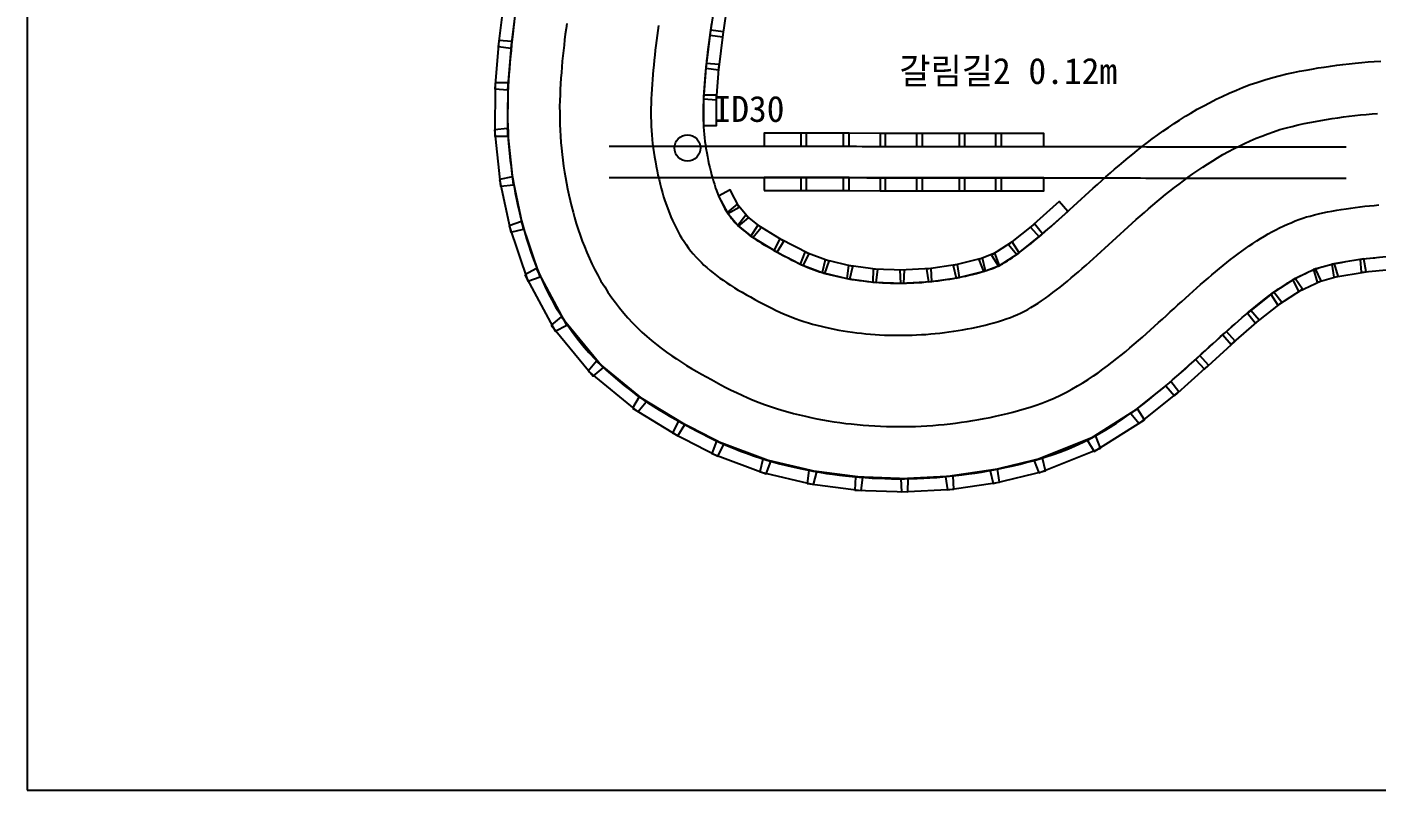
# Model space of a CAD drawing. Header units: metres. Extents: x 0 to 11.6, y 0 to 14.5.
# Drawn here: x 0 to 5.18, y 0 to 2.93 of the extents above; entities that cross this region are included whole.
import ezdxf

# ---------------------------------------------------------------- set-up
doc = ezdxf.new("R2010")
doc.units = ezdxf.units.M
for name, color, linetype in [('FORKS', 4, 'Continuous'), ('GRASS', 3, 'Continuous'), ('HALL', 5, 'Continuous'), ('MARKERS', 1, 'Continuous'), ('TRACK', 7, 'Continuous'), ('WALLS', 8, 'Continuous')]:
    doc.layers.add(name, color=color, linetype=linetype)

msp = doc.modelspace()

# ---------------------------------------------------------------- linework, layer by layer
at = {"layer": 'FORKS'}
for points in [[(2.232, 2.4685), (2.2522, 2.4685), (2.2724, 2.4685), (2.2926, 2.4685), (2.3128, 2.4685), (2.333, 2.4685), (2.3532, 2.4685), (2.3734, 2.4685), (2.3935, 2.4685), (2.4137, 2.4685), (2.4339, 2.4685), (2.4541, 2.4685), (2.4743, 2.4685), (2.4945, 2.4685), (2.5147, 2.4685), (2.5349, 2.4685), (2.5551, 2.4685), (2.5753, 2.4685), (2.5955, 2.4685), (2.6157, 2.4685), (2.6359, 2.4685), (2.6561, 2.4685), (2.6762, 2.4685), (2.6964, 2.4685), (2.7166, 2.4685), (2.7368, 2.4685), (2.757, 2.4685), (2.7772, 2.4685), (2.7974, 2.4685), (2.8176, 2.4685), (2.8378, 2.4685), (2.858, 2.4685), (2.8782, 2.4685), (2.8984, 2.4685), (2.9186, 2.4685), (2.9388, 2.4685), (2.9589, 2.4685), (2.9791, 2.4685), (2.9993, 2.4685), (3.0195, 2.4685), (3.0397, 2.4685), (3.0599, 2.4685), (3.0801, 2.4685), (3.1003, 2.4685), (3.1205, 2.4685), (3.1407, 2.4685), (3.1609, 2.4685), (3.1814, 2.4685), (3.2021, 2.4683), (3.2226, 2.4679), (3.2422, 2.4675), (3.2618, 2.4675), (3.282, 2.4675), (3.3022, 2.4675), (3.3224, 2.4675), (3.3426, 2.4675), (3.3628, 2.4675), (3.383, 2.4675), (3.4032, 2.4675), (3.4234, 2.4675), (3.4436, 2.4675), (3.4638, 2.4675), (3.484, 2.4675), (3.5041, 2.4675), (3.5243, 2.4675), (3.5445, 2.4675), (3.5647, 2.4675), (3.5849, 2.4675), (3.6051, 2.4675), (3.6253, 2.4675), (3.6455, 2.4675), (3.6657, 2.4675), (3.6859, 2.4675), (3.7061, 2.4675), (3.7263, 2.4675), (3.7465, 2.4675), (3.7667, 2.4675), (3.7869, 2.4675), (3.807, 2.4675), (3.8272, 2.4675), (3.8474, 2.4675), (3.8676, 2.4675), (3.8878, 2.4675), (3.908, 2.4675), (3.9282, 2.4675), (3.9484, 2.4675), (3.9686, 2.4675), (3.9888, 2.4675), (4.009, 2.4675), (4.0292, 2.4675), (4.0494, 2.4675), (4.0696, 2.4675), (4.0897, 2.4675), (4.1099, 2.4675), (4.1301, 2.4675), (4.1503, 2.4675), (4.1705, 2.4675), (4.1907, 2.4675), (4.2109, 2.4675), (4.2311, 2.4675), (4.2519, 2.4675), (4.2727, 2.4671), (4.2926, 2.4667), (4.3122, 2.4665), (4.3321, 2.4665), (4.3522, 2.4665), (4.3724, 2.4665), (4.3926, 2.4665), (4.4128, 2.4665), (4.433, 2.4665), (4.4532, 2.4665), (4.4734, 2.4665), (4.4936, 2.4665), (4.5138, 2.4665), (4.534, 2.4665), (4.5542, 2.4665), (4.5744, 2.4665), (4.5946, 2.4665), (4.6148, 2.4665), (4.6349, 2.4665), (4.6551, 2.4665), (4.6753, 2.4665), (4.6955, 2.4665), (4.7157, 2.4665), (4.7359, 2.4665), (4.7561, 2.4665), (4.7763, 2.4665), (4.7965, 2.4665), (4.8167, 2.4665), (4.8369, 2.4665), (4.8571, 2.4665), (4.8773, 2.4665), (4.8975, 2.4665), (4.9176, 2.4665), (4.9378, 2.4665), (4.958, 2.4665), (4.9782, 2.4665), (4.9984, 2.4665), (5.0186, 2.4665), (5.0388, 2.4665), (5.059, 2.4665)], [(2.232, 2.3485), (2.2522, 2.3485), (2.2724, 2.3485), (2.2926, 2.3485), (2.3128, 2.3485), (2.333, 2.3485), (2.3532, 2.3485), (2.3734, 2.3485), (2.3935, 2.3485), (2.4137, 2.3485), (2.4339, 2.3485), (2.4541, 2.3485), (2.4743, 2.3485), (2.4945, 2.3485), (2.5147, 2.3485), (2.5349, 2.3485), (2.5551, 2.3485), (2.5753, 2.3485), (2.5955, 2.3485), (2.6157, 2.3485), (2.6359, 2.3485), (2.6561, 2.3485), (2.6762, 2.3485), (2.6964, 2.3485), (2.7166, 2.3485), (2.7368, 2.3485), (2.757, 2.3485), (2.7772, 2.3485), (2.7974, 2.3485), (2.8176, 2.3485), (2.8378, 2.3485), (2.858, 2.3485), (2.8782, 2.3485), (2.8984, 2.3485), (2.9186, 2.3485), (2.9388, 2.3485), (2.9589, 2.3485), (2.9791, 2.3485), (2.9993, 2.3485), (3.0195, 2.3485), (3.0397, 2.3485), (3.0599, 2.3485), (3.0801, 2.3485), (3.1003, 2.3485), (3.1205, 2.3485), (3.1407, 2.3485), (3.1609, 2.3485), (3.1808, 2.3485), (3.2004, 2.3483), (3.2203, 2.3479), (3.241, 2.3475), (3.2618, 2.3475), (3.282, 2.3475), (3.3022, 2.3475), (3.3224, 2.3475), (3.3426, 2.3475), (3.3628, 2.3475), (3.383, 2.3475), (3.4032, 2.3475), (3.4234, 2.3475), (3.4436, 2.3475), (3.4638, 2.3475), (3.484, 2.3475), (3.5041, 2.3475), (3.5243, 2.3475), (3.5445, 2.3475), (3.5647, 2.3475), (3.5849, 2.3475), (3.6051, 2.3475), (3.6253, 2.3475), (3.6455, 2.3475), (3.6657, 2.3475), (3.6859, 2.3475), (3.7061, 2.3475), (3.7263, 2.3475), (3.7465, 2.3475), (3.7667, 2.3475), (3.7869, 2.3475), (3.807, 2.3475), (3.8272, 2.3475), (3.8474, 2.3475), (3.8676, 2.3475), (3.8878, 2.3475), (3.908, 2.3475), (3.9282, 2.3475), (3.9484, 2.3475), (3.9686, 2.3475), (3.9888, 2.3475), (4.009, 2.3475), (4.0292, 2.3475), (4.0494, 2.3475), (4.0696, 2.3475), (4.0897, 2.3475), (4.1099, 2.3475), (4.1301, 2.3475), (4.1503, 2.3475), (4.1705, 2.3475), (4.1907, 2.3475), (4.2109, 2.3475), (4.2311, 2.3475), (4.2507, 2.3475), (4.2703, 2.3471), (4.2908, 2.3467), (4.3116, 2.3465), (4.3321, 2.3465), (4.3522, 2.3465), (4.3724, 2.3465), (4.3926, 2.3465), (4.4128, 2.3465), (4.433, 2.3465), (4.4532, 2.3465), (4.4734, 2.3465), (4.4936, 2.3465), (4.5138, 2.3465), (4.534, 2.3465), (4.5542, 2.3465), (4.5744, 2.3465), (4.5946, 2.3465), (4.6148, 2.3465), (4.6349, 2.3465), (4.6551, 2.3465), (4.6753, 2.3465), (4.6955, 2.3465), (4.7157, 2.3465), (4.7359, 2.3465), (4.7561, 2.3465), (4.7763, 2.3465), (4.7965, 2.3465), (4.8167, 2.3465), (4.8369, 2.3465), (4.8571, 2.3465), (4.8773, 2.3465), (4.8975, 2.3465), (4.9176, 2.3465), (4.9378, 2.3465), (4.958, 2.3465), (4.9782, 2.3465), (4.9984, 2.3465), (5.0186, 2.3465), (5.0388, 2.3465), (5.059, 2.3465)]]:
    msp.add_lwpolyline(points, dxfattribs=at)
at = {"layer": 'GRASS'}
for points in [[(1.8688, 2.9456), (1.8659, 2.924), (1.8631, 2.9004), (1.8607, 2.8785), (1.8583, 2.8572), (1.8561, 2.8358), (1.8538, 2.8136), (1.8516, 2.7888), (1.8499, 2.7662), (1.8481, 2.7427), (1.8467, 2.719), (1.8455, 2.6973), (1.8444, 2.6739), (1.8436, 2.6521), (1.8426, 2.6239), (1.8427, 2.5952), (1.8429, 2.5718), (1.8435, 2.5451), (1.8446, 2.5214), (1.8458, 2.4942), (1.848, 2.4668), (1.8501, 2.4426), (1.8531, 2.4141), (1.8563, 2.3897), (1.8598, 2.3633), (1.8642, 2.3368), (1.868, 2.3143), (1.8726, 2.2889), (1.8771, 2.2663), (1.8824, 2.2403), (1.8885, 2.2141), (1.894, 2.1911), (1.9009, 2.1645), (1.9074, 2.1414), (1.9152, 2.1138), (1.9242, 2.0862), (1.9321, 2.0628), (1.9421, 2.035), (1.9512, 2.0117), (1.9623, 1.9834), (1.975, 1.9554), (1.9858, 1.9318), (1.9999, 1.9033), (2.0124, 1.88), (2.0285, 1.8505), (2.0466, 1.8216), (2.061, 1.7991), (2.0798, 1.7718), (2.0959, 1.75), (2.1157, 1.7237), (2.1372, 1.6982), (2.155, 1.6777), (2.1783, 1.6525), (2.1978, 1.6329), (2.2212, 1.6099), (2.2462, 1.5879), (2.2657, 1.5711), (2.2901, 1.5512), (2.3108, 1.5353), (2.3348, 1.5171), (2.3599, 1.4999), (2.3798, 1.4864), (2.4032, 1.4712), (2.4237, 1.4585), (2.4462, 1.4446), (2.4692, 1.4314), (2.4885, 1.4204), (2.5098, 1.4085), (2.5294, 1.3979), (2.5485, 1.3876), (2.5676, 1.3774), (2.5881, 1.3666), (2.6119, 1.3545), (2.6331, 1.3442), (2.6594, 1.3316), (2.6864, 1.32), (2.7089, 1.3105), (2.7358, 1.2998), (2.759, 1.2912), (2.7861, 1.2813), (2.8138, 1.2724), (2.8368, 1.2652), (2.8639, 1.2573), (2.8874, 1.251), (2.9143, 1.2439), (2.9417, 1.2377), (2.9645, 1.2327), (2.9905, 1.2274), (3.0136, 1.2231), (3.0397, 1.2183), (3.0662, 1.2143), (3.0892, 1.2109), (3.1155, 1.2075), (3.1387, 1.2049), (3.1648, 1.202), (3.1911, 1.1998), (3.2142, 1.1981), (3.2405, 1.1964), (3.2639, 1.1954), (3.2897, 1.1943), (3.3157, 1.1939), (3.3387, 1.1936), (3.3647, 1.1937), (3.3879, 1.1942), (3.4137, 1.1947), (3.4396, 1.196), (3.4626, 1.1972), (3.4886, 1.199), (3.5117, 1.2009), (3.5371, 1.2031), (3.5625, 1.2059), (3.5854, 1.2086), (3.6112, 1.2119), (3.6342, 1.2153), (3.6598, 1.2191), (3.6855, 1.2237), (3.7081, 1.2278), (3.7337, 1.2328), (3.7565, 1.2377), (3.7823, 1.2433), (3.8081, 1.2497), (3.8309, 1.2555), (3.8569, 1.2625), (3.8796, 1.2691), (3.9075, 1.2774), (3.9353, 1.2868), (3.9612, 1.2959), (3.9942, 1.3088), (4.0201, 1.3202), (4.0505, 1.3338), (4.0804, 1.3494), (4.1033, 1.3617), (4.1309, 1.3774), (4.1533, 1.3912), (4.1782, 1.4067), (4.2026, 1.4233), (4.2221, 1.4368), (4.2442, 1.4527), (4.2634, 1.4669), (4.2838, 1.4823), (4.304, 1.4983), (4.3216, 1.5123), (4.3408, 1.5281), (4.3581, 1.5426), (4.3758, 1.5574), (4.3933, 1.5726), (4.4093, 1.5866), (4.4261, 1.6014), (4.442, 1.6155), (4.4582, 1.6301), (4.4744, 1.6448), (4.4893, 1.6584), (4.5043, 1.672), (4.5191, 1.6856), (4.5337, 1.6989), (4.5483, 1.7122), (4.5629, 1.7255), (4.5773, 1.7386), (4.5919, 1.7518), (4.6052, 1.7638), (4.6186, 1.7757), (4.6326, 1.7881), (4.6457, 1.7995), (4.6597, 1.8116), (4.6728, 1.8228), (4.6859, 1.8337), (4.6999, 1.8454), (4.7127, 1.8559), (4.7269, 1.8673), (4.7386, 1.8767), (4.7505, 1.8857), (4.764, 1.896), (4.7751, 1.9042), (4.7888, 1.9138), (4.7997, 1.9217), (4.8108, 1.9289), (4.8244, 1.9378), (4.8349, 1.9444), (4.8486, 1.9526), (4.8586, 1.9587), (4.8687, 1.964), (4.8822, 1.9713), (4.8916, 1.9761), (4.9052, 1.9826), (4.9144, 1.9871), (4.9236, 1.9908), (4.9367, 1.9962), (4.9445, 1.9992), (4.9576, 2.0035), (4.9649, 2.0063), (4.9721, 2.008), (4.9865, 2.0119), (4.9961, 2.0142), (5.0105, 2.0172), (5.0254, 2.0203), (5.0403, 2.0231), (5.0575, 2.0262), (5.0723, 2.0287), (5.0894, 2.0314), (5.1045, 2.0338), (5.1194, 2.0357), (5.1367, 2.0379), (5.1513, 2.0396), (5.1683, 2.0413), (5.1832, 2.0428)], [(2.6253, 2.9411), (2.6225, 2.9224), (2.62, 2.9048), (2.6175, 2.8862), (2.6149, 2.8671), (2.6124, 2.8481), (2.61, 2.83), (2.6081, 2.8139), (2.6061, 2.796), (2.6041, 2.7776), (2.6022, 2.7592), (2.6004, 2.7416), (2.599, 2.7266), (2.5977, 2.7093), (2.5964, 2.6929), (2.5955, 2.6767), (2.5945, 2.6584), (2.5937, 2.6418), (2.593, 2.6237), (2.5925, 2.612), (2.5926, 2.6006), (2.5928, 2.5841), (2.5931, 2.5708), (2.5938, 2.5545), (2.5943, 2.5417), (2.5954, 2.5293), (2.5967, 2.5137), (2.5979, 2.5024), (2.5999, 2.4871), (2.6016, 2.4739), (2.6038, 2.4609), (2.6067, 2.444), (2.6092, 2.43), (2.6126, 2.4134), (2.6151, 2.4003), (2.6182, 2.3875), (2.622, 2.3716), (2.6251, 2.3595), (2.6295, 2.3441), (2.6324, 2.3332), (2.636, 2.3228), (2.6408, 2.3083), (2.6443, 2.2984), (2.6498, 2.2845), (2.6531, 2.2755), (2.6571, 2.2671), (2.6629, 2.2543), (2.6665, 2.2471), (2.673, 2.2351), (2.6758, 2.2293), (2.6792, 2.2245), (2.6863, 2.2133), (2.6901, 2.2077), (2.6979, 2.1974), (2.7019, 2.1915), (2.7064, 2.1866), (2.7147, 2.1769), (2.7186, 2.1727), (2.7274, 2.164), (2.7323, 2.1588), (2.7375, 2.1546), (2.7482, 2.1453), (2.7548, 2.1399), (2.7659, 2.1315), (2.7736, 2.1254), (2.7816, 2.1201), (2.7948, 2.1111), (2.805, 2.1045), (2.8184, 2.0962), (2.83, 2.089), (2.8417, 2.0824), (2.8571, 2.0736), (2.8707, 2.066), (2.8863, 2.0576), (2.9024, 2.0488), (2.9186, 2.0402), (2.9335, 2.0324), (2.9453, 2.0263), (2.9601, 2.0192), (2.9699, 2.0143), (2.9797, 2.0103), (2.9939, 2.0042), (3.0042, 2.0001), (3.0185, 1.9949), (3.029, 1.9909), (3.0393, 1.9877), (3.0545, 1.9829), (3.0658, 1.9796), (3.0809, 1.9756), (3.0927, 1.9724), (3.1043, 1.9699), (3.1206, 1.9663), (3.1337, 1.9636), (3.15, 1.9606), (3.1632, 1.9581), (3.1763, 1.9562), (3.1928, 1.9538), (3.2062, 1.952), (3.2227, 1.9501), (3.2364, 1.9486), (3.2499, 1.9475), (3.2667, 1.9462), (3.2803, 1.9454), (3.2969, 1.9446), (3.3111, 1.944), (3.3251, 1.9438), (3.3421, 1.9436), (3.3561, 1.9437), (3.3729, 1.944), (3.387, 1.9443), (3.401, 1.945), (3.418, 1.9459), (3.4319, 1.9468), (3.4487, 1.9482), (3.4631, 1.9494), (3.4774, 1.9511), (3.4943, 1.953), (3.5081, 1.9548), (3.5247, 1.9573), (3.5387, 1.9593), (3.5524, 1.9618), (3.569, 1.9648), (3.5827, 1.9675), (3.599, 1.971), (3.6123, 1.9738), (3.6253, 1.9771), (3.6413, 1.9811), (3.6539, 1.9845), (3.6696, 1.9891), (3.6801, 1.9921), (3.6901, 1.9956), (3.702, 1.9997), (3.7062, 2.0013), (3.7169, 2.0061), (3.7231, 2.0086), (3.7285, 2.0118), (3.7409, 2.0183), (3.748, 2.0224), (3.7597, 2.0296), (3.7689, 2.0351), (3.7774, 2.0411), (3.7908, 2.0504), (3.8012, 2.0578), (3.8141, 2.0675), (3.8256, 2.0761), (3.8367, 2.0849), (3.8504, 2.0959), (3.8622, 2.1054), (3.8755, 2.1167), (3.8885, 2.1275), (3.9011, 2.1386), (3.9153, 2.1509), (3.9285, 2.1625), (3.9425, 2.175), (3.9561, 2.1871), (3.9695, 2.1993), (3.9841, 2.2127), (3.9987, 2.226), (4.0134, 2.2394), (4.0283, 2.253), (4.0433, 2.2667), (4.0583, 2.2803), (4.0735, 2.2941), (4.0885, 2.3077), (4.1049, 2.3225), (4.1214, 2.3372), (4.1373, 2.3513), (4.1544, 2.3662), (4.1707, 2.3802), (4.188, 2.3951), (4.2056, 2.4098), (4.2222, 2.4237), (4.2404, 2.4385), (4.2574, 2.4522), (4.2769, 2.4678), (4.2968, 2.483), (4.3152, 2.4969), (4.3363, 2.5124), (4.3553, 2.5259), (4.3769, 2.5411), (4.3993, 2.5559), (4.4192, 2.5689), (4.4425, 2.5836), (4.4631, 2.596), (4.4874, 2.6104), (4.5125, 2.6241), (4.5343, 2.6358), (4.5604, 2.6491), (4.583, 2.6598), (4.6099, 2.6725), (4.6377, 2.6841), (4.6615, 2.6939), (4.6911, 2.705), (4.7159, 2.7135), (4.7464, 2.7237), (4.7778, 2.7324), (4.8021, 2.7388), (4.8314, 2.7459), (4.8562, 2.7511), (4.8803, 2.7562), (4.9048, 2.7607), (4.9269, 2.7647), (4.9516, 2.7689), (4.9739, 2.7724), (4.9984, 2.7762), (5.0231, 2.7795), (5.0456, 2.7824), (5.0707, 2.7853), (5.0934, 2.7876), (5.1183, 2.79), (5.1435, 2.7919), (5.1663, 2.7935), (5.1919, 2.795)]]:
    msp.add_lwpolyline(points, dxfattribs=at)
at = {"layer": 'HALL'}
msp.add_lwpolyline([(0, 0), (11, 0), (11, 14.5), (0, 14.5), (0, 0)], dxfattribs=at)
at = {"layer": 'MARKERS'}
msp.add_circle((2.5327, 2.462), 0.05, dxfattribs=at)
at = {"layer": 'TRACK'}
for points in [[(2.0697, 2.9398), (2.0671, 2.9196), (2.0644, 2.8989), (2.0617, 2.8773), (2.0594, 2.8565), (2.0572, 2.836), (2.055, 2.8154), (2.0529, 2.7944), (2.0509, 2.7722), (2.0493, 2.751), (2.0476, 2.7294), (2.0464, 2.7077), (2.0452, 2.6869), (2.0442, 2.6654), (2.0434, 2.6446), (2.0425, 2.6207), (2.0427, 2.5967), (2.0428, 2.5751), (2.0434, 2.5519), (2.0444, 2.5303), (2.0454, 2.5069), (2.0473, 2.4835), (2.0492, 2.4615), (2.0517, 2.4376), (2.0546, 2.4157), (2.0576, 2.3928), (2.0614, 2.3699), (2.065, 2.3489), (2.069, 2.3266), (2.0732, 2.3056), (2.0778, 2.2829), (2.0831, 2.2604), (2.0882, 2.2392), (2.094, 2.2165), (2.0999, 2.1954), (2.1065, 2.1723), (2.114, 2.1493), (2.1211, 2.1282), (2.1293, 2.1053), (2.1375, 2.0844), (2.1466, 2.0613), (2.1569, 2.0385), (2.1664, 2.0178), (2.1777, 1.9949), (2.1885, 1.9747), (2.2011, 1.9515), (2.2153, 1.929), (2.2277, 1.9096), (2.2426, 1.888), (2.2564, 1.8693), (2.272, 1.8485), (2.289, 1.8285), (2.3042, 1.8108), (2.3224, 1.7912), (2.339, 1.7746), (2.3575, 1.7563), (2.3772, 1.739), (2.3944, 1.7242), (2.414, 1.7082), (2.4322, 1.6943), (2.4519, 1.6793), (2.4724, 1.6653), (2.4905, 1.653), (2.5103, 1.6401), (2.529, 1.6285), (2.5485, 1.6165), (2.5685, 1.605), (2.5868, 1.5945), (2.6061, 1.5838), (2.6246, 1.5738), (2.6429, 1.5639), (2.6612, 1.5542), (2.6802, 1.5441), (2.7008, 1.5337), (2.7203, 1.5242), (2.7422, 1.5137), (2.7646, 1.5041), (2.7849, 1.4955), (2.8074, 1.4865), (2.8282, 1.4788), (2.8508, 1.4705), (2.874, 1.4632), (2.8949, 1.4566), (2.9177, 1.4499), (2.939, 1.4442), (2.9619, 1.4382), (2.9851, 1.433), (3.0061, 1.4283), (3.0287, 1.4237), (3.05, 1.4198), (3.0726, 1.4156), (3.0956, 1.4122), (3.1168, 1.409), (3.1397, 1.406), (3.1611, 1.4036), (3.1839, 1.4011), (3.2068, 1.3992), (3.2282, 1.3976), (3.2511, 1.3961), (3.2727, 1.3952), (3.2954, 1.3942), (3.3182, 1.3939), (3.3396, 1.3936), (3.3624, 1.3937), (3.3839, 1.3941), (3.4066, 1.3946), (3.4293, 1.3957), (3.4507, 1.3969), (3.4735, 1.3984), (3.4949, 1.4002), (3.5173, 1.4021), (3.5398, 1.4046), (3.5611, 1.4071), (3.5837, 1.41), (3.605, 1.4132), (3.6275, 1.4165), (3.65, 1.4205), (3.671, 1.4243), (3.6935, 1.4287), (3.7145, 1.4333), (3.737, 1.4381), (3.7594, 1.4437), (3.7803, 1.449), (3.8028, 1.4551), (3.8236, 1.4611), (3.8468, 1.468), (3.8699, 1.4759), (3.8921, 1.4836), (3.9174, 1.4935), (3.9392, 1.5031), (3.9632, 1.5138), (3.9866, 1.5261), (4.0067, 1.5368), (4.0288, 1.5494), (4.0483, 1.5614), (4.069, 1.5743), (4.0892, 1.5881), (4.1071, 1.6004), (4.1261, 1.614), (4.1436, 1.6271), (4.1616, 1.6406), (4.1794, 1.6547), (4.196, 1.6679), (4.2132, 1.682), (4.2294, 1.6957), (4.2458, 1.7095), (4.262, 1.7236), (4.2776, 1.7371), (4.2934, 1.751), (4.3088, 1.7647), (4.3243, 1.7786), (4.3397, 1.7927), (4.3546, 1.8062), (4.3695, 1.8197), (4.3843, 1.8333), (4.3989, 1.8467), (4.4136, 1.8601), (4.4283, 1.8734), (4.4429, 1.8867), (4.4577, 1.9), (4.4718, 1.9128), (4.486, 1.9254), (4.5005, 1.9383), (4.5147, 1.9506), (4.5293, 1.9632), (4.5435, 1.9754), (4.5578, 1.9873), (4.5725, 1.9996), (4.5868, 2.0113), (4.6017, 2.0233), (4.6155, 2.0343), (4.6295, 2.045), (4.6443, 2.0562), (4.6581, 2.0664), (4.6732, 2.077), (4.687, 2.0869), (4.7011, 2.0961), (4.7163, 2.1061), (4.7303, 2.1149), (4.7458, 2.1241), (4.7596, 2.1325), (4.7737, 2.1401), (4.7894, 2.1485), (4.8033, 2.1556), (4.8193, 2.1632), (4.8332, 2.1699), (4.8473, 2.1756), (4.8633, 2.1822), (4.8769, 2.1874), (4.8931, 2.1929), (4.9067, 2.1976), (4.9203, 2.2012), (4.9373, 2.2057), (4.9522, 2.2093), (4.9693, 2.2129), (4.9867, 2.2166), (5.0042, 2.2198), (5.0227, 2.2232), (5.0401, 2.2261), (5.0586, 2.229), (5.0762, 2.2318), (5.0938, 2.234), (5.1124, 2.2364), (5.1298, 2.2384), (5.1484, 2.2403), (5.1659, 2.2421), (5.1834, 2.2434)], [(2.4219, 2.9323), (2.4193, 2.913), (2.4167, 2.8935), (2.4141, 2.8741), (2.4116, 2.8551), (2.4094, 2.837), (2.4073, 2.818), (2.4052, 2.7988), (2.4032, 2.7796), (2.4013, 2.7608), (2.3997, 2.7432), (2.3983, 2.7245), (2.3969, 2.7062), (2.3958, 2.688), (2.3948, 2.6688), (2.3939, 2.6504), (2.3932, 2.6313), (2.3925, 2.6152), (2.3926, 2.5992), (2.3928, 2.5808), (2.3932, 2.564), (2.394, 2.5457), (2.3947, 2.5291), (2.3961, 2.5126), (2.3976, 2.4947), (2.3993, 2.4789), (2.4016, 2.4612), (2.4038, 2.4444), (2.4066, 2.4278), (2.4097, 2.4094), (2.4128, 2.3924), (2.4164, 2.3742), (2.4197, 2.3576), (2.4236, 2.3412), (2.4279, 2.3235), (2.432, 2.3075), (2.4369, 2.29), (2.4412, 2.2747), (2.4462, 2.2597), (2.4518, 2.2428), (2.457, 2.2282), (2.4635, 2.2118), (2.4689, 2.1976), (2.4752, 2.184), (2.4824, 2.1683), (2.4888, 2.1554), (2.4968, 2.1404), (2.5032, 2.1283), (2.5105, 2.1171), (2.5195, 2.1028), (2.5274, 2.0914), (2.5373, 2.0781), (2.5456, 2.0668), (2.5546, 2.0564), (2.5655, 2.0437), (2.5745, 2.034), (2.5861, 2.0224), (2.596, 2.0124), (2.6065, 2.0035), (2.6195, 1.9921), (2.6309, 1.9829), (2.6445, 1.9725), (2.6566, 1.9632), (2.6692, 1.9547), (2.6842, 1.9445), (2.6978, 1.9356), (2.7132, 1.9262), (2.7276, 1.9172), (2.7423, 1.9088), (2.7588, 1.8994), (2.7745, 1.8906), (2.7911, 1.8816), (2.808, 1.8725), (2.825, 1.8635), (2.8414, 1.8548), (2.8564, 1.8472), (2.8729, 1.8392), (2.8871, 1.8323), (2.9014, 1.8262), (2.9179, 1.8192), (2.9326, 1.8134), (2.9493, 1.8072), (2.9642, 1.8017), (2.9792, 1.797), (2.9964, 1.7916), (3.012, 1.787), (3.0293, 1.7824), (3.0451, 1.7781), (3.0609, 1.7747), (3.079, 1.7707), (3.0956, 1.7673), (3.1136, 1.7639), (3.1303, 1.7608), (3.1469, 1.7584), (3.1652, 1.7557), (3.182, 1.7535), (3.2003, 1.7514), (3.2173, 1.7495), (3.2343, 1.7482), (3.2527, 1.7467), (3.2697, 1.7456), (3.2881, 1.7448), (3.3054, 1.7441), (3.3226, 1.7439), (3.3412, 1.7436), (3.3584, 1.7437), (3.3769, 1.7441), (3.3941, 1.7444), (3.4113, 1.7453), (3.4299, 1.7462), (3.447, 1.7474), (3.4655, 1.7489), (3.4829, 1.7504), (3.5001, 1.7524), (3.5186, 1.7545), (3.5356, 1.7567), (3.5539, 1.7594), (3.571, 1.7619), (3.5879, 1.765), (3.6061, 1.7683), (3.623, 1.7716), (3.641, 1.7755), (3.6577, 1.779), (3.674, 1.7831), (3.6919, 1.7876), (3.708, 1.792), (3.7256, 1.7971), (3.7407, 1.8015), (3.7555, 1.8066), (3.7711, 1.812), (3.783, 1.8166), (3.7978, 1.8232), (3.8104, 1.8287), (3.8224, 1.8351), (3.8376, 1.8432), (3.8501, 1.8504), (3.8647, 1.8594), (3.878, 1.8675), (3.8908, 1.8764), (3.9058, 1.8867), (3.9193, 1.8964), (3.9339, 1.9073), (3.9478, 1.9177), (3.9614, 1.9285), (3.9761, 1.9403), (3.9898, 1.9515), (4.0042, 1.9636), (4.0184, 1.9755), (4.0324, 1.9877), (4.047, 2.0004), (4.0612, 2.0129), (4.0757, 2.0258), (4.09, 2.0386), (4.1041, 2.0514), (4.1188, 2.0649), (4.1335, 2.0783), (4.1482, 2.0917), (4.1631, 2.1053), (4.178, 2.1188), (4.1928, 2.1324), (4.2078, 2.146), (4.2228, 2.1595), (4.2383, 2.1735), (4.254, 2.1875), (4.2694, 2.2011), (4.2854, 2.2151), (4.3011, 2.2286), (4.3172, 2.2425), (4.3336, 2.2562), (4.3496, 2.2695), (4.3663, 2.2832), (4.3826, 2.2962), (4.4, 2.3102), (4.4178, 2.3237), (4.4349, 2.3367), (4.4533, 2.3502), (4.4709, 2.3627), (4.4897, 2.376), (4.509, 2.3887), (4.5272, 2.4006), (4.5472, 2.4131), (4.5659, 2.4244), (4.5864, 2.4366), (4.6075, 2.4481), (4.627, 2.4586), (4.6488, 2.4696), (4.6689, 2.4792), (4.6911, 2.4897), (4.7139, 2.4992), (4.7349, 2.5078), (4.7587, 2.5168), (4.7804, 2.5242), (4.8047, 2.5324), (4.8296, 2.5392), (4.8513, 2.545), (4.8753, 2.5507), (4.8973, 2.5554), (4.919, 2.5599), (4.9409, 2.564), (4.9617, 2.5678), (4.9838, 2.5716), (5.0047, 2.5748), (5.0267, 2.5782), (5.0488, 2.5811), (5.0699, 2.5838), (5.0922, 2.5864), (5.1134, 2.5886), (5.1356, 2.5908), (5.158, 2.5924), (5.1793, 2.594)]]:
    msp.add_lwpolyline(points, dxfattribs=at)
at = {"layer": 'WALLS'}
for points in [[(1.8289, 3.0256), (1.8072, 2.8516), (1.8568, 2.8454), (1.8786, 3.0194), (1.8289, 3.0256)], [(2.6412, 3.045), (2.6186, 2.8953), (2.668, 2.8879), (2.6906, 3.0375), (2.6412, 3.045)], [(2.6211, 2.914), (2.6029, 2.7685), (2.6525, 2.7623), (2.6708, 2.9077), (2.6211, 2.914)], [(1.8095, 2.8739), (1.7946, 2.6885), (1.8445, 2.6845), (1.8593, 2.87), (1.8095, 2.8739)], [(2.6047, 2.7857), (2.5938, 2.6503), (2.6437, 2.6463), (2.6545, 2.7817), (2.6047, 2.7857)], [(1.7956, 2.7121), (1.7945, 2.5071), (1.8445, 2.5068), (1.8456, 2.7118), (1.7956, 2.7121)], [(2.5945, 2.6649), (2.5938, 2.5481), (2.6438, 2.5478), (2.6445, 2.6646), (2.5945, 2.6649)], [(1.7932, 2.5318), (1.8161, 2.316), (1.8659, 2.3213), (1.8429, 2.5371), (1.7932, 2.5318)], [(2.8272, 2.4685), (2.9897, 2.4685), (2.9897, 2.5185), (2.8272, 2.5185), (2.8272, 2.4685)], [(2.967, 2.4685), (3.1528, 2.4685), (3.1528, 2.5185), (2.967, 2.5185), (2.967, 2.4685)], [(3.1299, 2.4686), (3.2924, 2.4674), (3.2928, 2.5174), (3.1303, 2.5186), (3.1299, 2.4686)], [(3.2714, 2.4675), (3.434, 2.4675), (3.434, 2.5175), (3.2714, 2.5175), (3.2714, 2.4675)], [(3.4113, 2.4675), (3.597, 2.4675), (3.597, 2.5175), (3.4113, 2.5175), (3.4113, 2.4675)], [(3.5743, 2.4675), (3.7369, 2.4675), (3.7369, 2.5175), (3.5743, 2.5175), (3.5743, 2.4675)], [(3.7142, 2.4675), (3.8999, 2.4675), (3.8999, 2.5175), (3.7142, 2.5175), (3.7142, 2.4675)], [(1.8123, 2.3406), (1.8551, 2.1397), (1.904, 2.1501), (1.8612, 2.351), (1.8123, 2.3406)], [(2.8272, 2.2985), (2.9897, 2.2985), (2.9897, 2.3485), (2.8272, 2.3485), (2.8272, 2.2985)], [(2.967, 2.2985), (3.1528, 2.2985), (3.1528, 2.3485), (2.967, 2.3485), (2.967, 2.2985)], [(3.1299, 2.2986), (3.2924, 2.2974), (3.2928, 2.3474), (3.1303, 2.3486), (3.1299, 2.2986)], [(3.2714, 2.2975), (3.434, 2.2975), (3.434, 2.3475), (3.2714, 2.3475), (3.2714, 2.2975)], [(3.4113, 2.2975), (3.597, 2.2975), (3.597, 2.3475), (3.4113, 2.3475), (3.4113, 2.2975)], [(3.5743, 2.2975), (3.7369, 2.2975), (3.7369, 2.3475), (3.5743, 2.3475), (3.5743, 2.2975)], [(3.7142, 2.2975), (3.8999, 2.2975), (3.8999, 2.3475), (3.7142, 2.3475), (3.7142, 2.2975)], [(2.6518, 2.2778), (2.6874, 2.211), (2.7315, 2.2345), (2.6959, 2.3013), (2.6518, 2.2778)], [(2.6851, 2.2145), (2.7287, 2.1623), (2.767, 2.1943), (2.7235, 2.2465), (2.6851, 2.2145)], [(3.8817, 2.1215), (3.991, 2.2188), (3.9578, 2.2562), (3.8485, 2.1589), (3.8817, 2.1215)], [(1.8484, 2.1638), (1.9203, 1.9519), (1.9677, 1.9679), (1.8957, 2.1799), (1.8484, 2.1638)], [(2.7255, 2.1654), (2.7838, 2.1183), (2.8152, 2.1572), (2.7569, 2.2042), (2.7255, 2.1654)], [(2.7762, 2.1234), (2.8763, 2.0625), (2.9023, 2.1053), (2.8021, 2.1661), (2.7762, 2.1234)], [(3.7956, 2.0533), (3.8943, 2.1322), (3.863, 2.1712), (3.7644, 2.0923), (3.7956, 2.0533)], [(2.8639, 2.0695), (2.976, 2.0111), (2.9991, 2.0555), (2.887, 2.1139), (2.8639, 2.0695)], [(3.7249, 2.0094), (3.805, 2.0601), (3.7782, 2.1024), (3.6982, 2.0516), (3.7249, 2.0094)], [(2.9654, 2.0159), (3.0592, 1.9812), (3.0765, 2.028), (2.9828, 2.0628), (2.9654, 2.0159)], [(3.0491, 1.9842), (3.1558, 1.9592), (3.1672, 2.0079), (3.0605, 2.0328), (3.0491, 1.9842)], [(3.5629, 1.9633), (3.6758, 1.9906), (3.6641, 2.0392), (3.5512, 2.0119), (3.5629, 1.9633)], [(3.6675, 1.9882), (3.7298, 2.012), (3.7119, 2.0587), (3.6496, 2.0349), (3.6675, 1.9882)], [(5.0118, 1.9667), (5.1349, 1.9876), (5.1265, 2.0369), (5.0034, 2.016), (5.0118, 1.9667)], [(5.1169, 1.9852), (5.2411, 1.9969), (5.2364, 2.0466), (5.1122, 2.035), (5.1169, 1.9852)], [(1.9097, 1.976), (2.0257, 1.7594), (2.0698, 1.783), (1.9538, 1.9996), (1.9097, 1.976)], [(3.144, 1.9613), (3.256, 1.9467), (3.2624, 1.9963), (3.1505, 2.0109), (3.144, 1.9613)], [(3.2432, 1.9478), (3.3626, 1.9434), (3.3645, 1.9934), (3.245, 1.9977), (3.2432, 1.9478)], [(3.3492, 1.9433), (3.4699, 1.9498), (3.4672, 1.9997), (3.3466, 1.9932), (3.3492, 1.9433)], [(3.4565, 1.9484), (3.5758, 1.9657), (3.5686, 2.0152), (3.4493, 1.9979), (3.4565, 1.9484)], [(4.8762, 1.9117), (4.9623, 1.9531), (4.9407, 1.9982), (4.8545, 1.9568), (4.8762, 1.9117)], [(4.9475, 1.9474), (5.0276, 1.9701), (5.014, 2.0182), (4.9339, 1.9955), (4.9475, 1.9474)], [(4.7973, 1.859), (4.8907, 1.92), (4.8634, 1.9619), (4.77, 1.9009), (4.7973, 1.859)], [(4.7108, 1.7897), (4.8118, 1.8695), (4.7809, 1.9087), (4.6798, 1.8289), (4.7108, 1.7897)], [(2.0104, 1.7822), (2.1713, 1.5866), (2.2099, 1.6184), (2.049, 1.814), (2.0104, 1.7822)], [(4.6181, 1.7083), (4.7253, 1.8018), (4.6924, 1.8395), (4.5853, 1.746), (4.6181, 1.7083)], [(4.5153, 1.6144), (4.6332, 1.7218), (4.5995, 1.7587), (4.4816, 1.6514), (4.5153, 1.6144)], [(4.4001, 1.5121), (4.5313, 1.6288), (4.4981, 1.6662), (4.3669, 1.5495), (4.4001, 1.5121)], [(2.1518, 1.6061), (2.3424, 1.4497), (2.3741, 1.4883), (2.1836, 1.6448), (2.1518, 1.6061)], [(4.2646, 1.405), (4.4176, 1.5268), (4.3864, 1.5659), (4.2335, 1.4441), (4.2646, 1.405)], [(2.3214, 1.4648), (2.4962, 1.3583), (2.5222, 1.401), (2.3475, 1.5075), (2.3214, 1.4648)], [(4.093, 1.2983), (4.2849, 1.4192), (4.2582, 1.4615), (4.0663, 1.3406), (4.093, 1.2983)], [(2.475, 1.3702), (2.6489, 1.2808), (2.6718, 1.3253), (2.4979, 1.4146), (2.475, 1.3702)], [(3.8805, 1.2157), (4.1168, 1.3103), (4.0983, 1.3567), (3.8619, 1.2622), (3.8805, 1.2157)], [(2.6267, 1.2905), (2.8344, 1.2128), (2.8519, 1.2596), (2.6442, 1.3374), (2.6267, 1.2905)], [(2.8103, 1.2202), (3.0167, 1.171), (3.0283, 1.2196), (2.8219, 1.2688), (2.8103, 1.2202)], [(3.7056, 1.1758), (3.9055, 1.224), (3.8938, 1.2726), (3.6939, 1.2244), (3.7056, 1.1758)], [(2.9923, 1.1755), (3.1994, 1.1484), (3.2059, 1.1979), (2.9988, 1.2251), (2.9923, 1.1755)], [(3.1751, 1.1504), (3.3773, 1.1433), (3.379, 1.1932), (3.1768, 1.2004), (3.1751, 1.1504)], [(3.3532, 1.143), (3.554, 1.1539), (3.5513, 1.2039), (3.3505, 1.193), (3.3532, 1.143)], [(3.5301, 1.1516), (3.7293, 1.1804), (3.7222, 1.2299), (3.5229, 1.2011), (3.5301, 1.1516)]]:
    msp.add_lwpolyline(points, dxfattribs=at)

# ---------------------------------------------------------------- texts
at = {"layer": 'FORKS'}
msp.add_text('갈림길2 0.12m', height=0.1, dxfattribs=at).set_placement((3.3455, 2.7075))
at = {"layer": 'MARKERS'}
msp.add_text('ID30', height=0.1, dxfattribs=at).set_placement((2.6327, 2.562))

doc.saveas('drawing.dxf')
